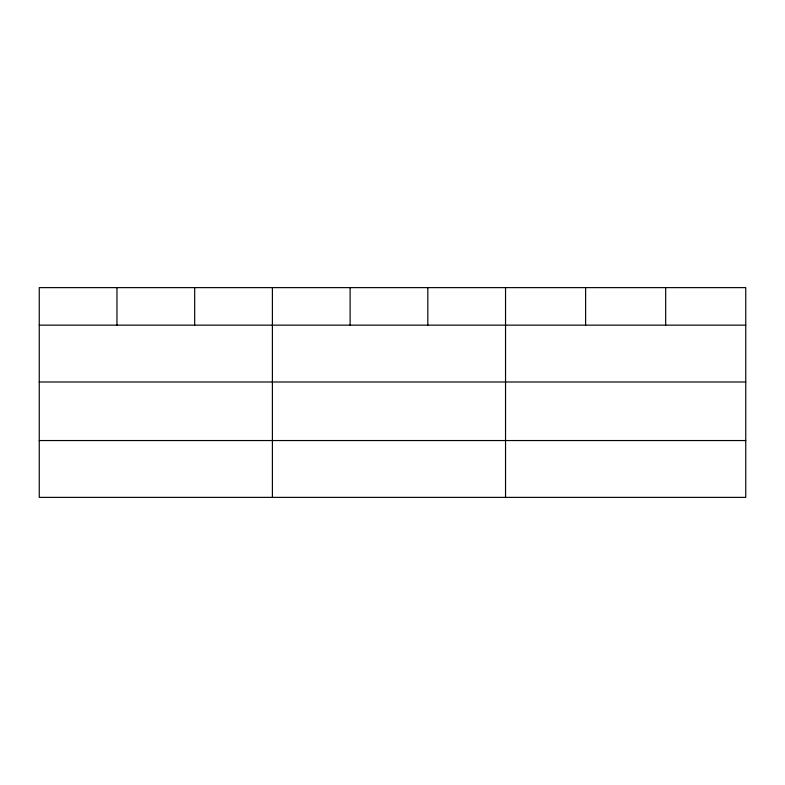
<?xml version="1.0" encoding="UTF-8"?>
<svg xmlns="http://www.w3.org/2000/svg" width="785" height="785" viewBox="0 0 785 785"><rect width="100%" height="100%" fill="white"/><g stroke="black" fill="none" stroke-linecap="round" stroke-linejoin="round"><path stroke-width="1.18" d="M745.75 381.991L745.75 287.624L39.25 287.624L39.25 497.376L745.75 497.376L745.75 381.991L39.25 381.991M39.25 325.147L745.75 325.147M39.25 440.542L745.75 440.542M665.68 287.624L665.68 325.147M585.61 287.624L585.61 325.147M505.54 287.624L505.54 497.376M427.825 287.624L427.825 325.147M350.11 287.624L350.11 325.147M272.395 287.624L272.395 497.376M194.68 287.624L194.68 325.147M116.965 287.624L116.965 325.147"/></g></svg>
